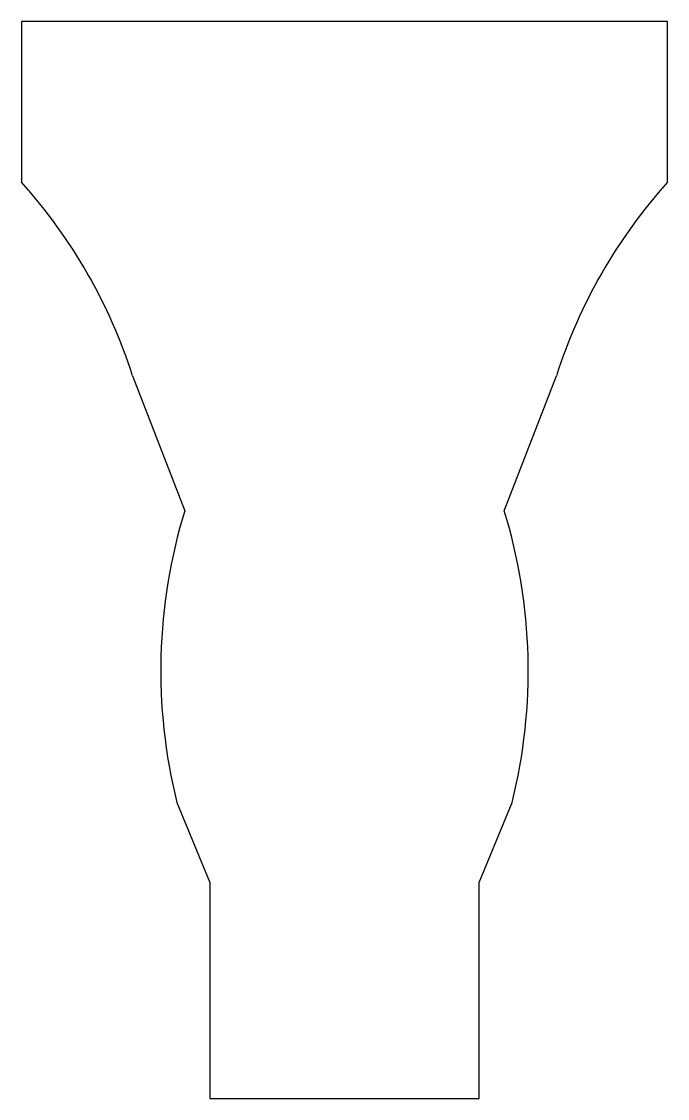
# Model space of a CAD drawing. Header units: inches. Extents: x 0 to 6, y 0 to 10.
import ezdxf

# ---------------------------------------------------------------- set-up
doc = ezdxf.new("R2010")
doc.units = ezdxf.units.IN
doc.header["$MEASUREMENT"] = 0
doc.layers.add('OUTSIDE_CUT', color=7, linetype='Continuous')

msp = doc.modelspace()

# ---------------------------------------------------------------- linework, layer by layer
at = {"layer": 'OUTSIDE_CUT'}
for p, q in [((0, 10), (0, 8.508134)), ((6, 10), (0, 10)), ((6, 8.508134), (6, 10)), ((1.031384, 6.7095), (1.516018, 5.457636)), ((4.483982, 5.457636), (4.968616, 6.7095)), ((1.443654, 2.748282), (1.75, 2.006214)), ((4.25, 2.006214), (4.556346, 2.748282)), ((1.75, 2.006214), (1.75, 0)), ((4.25, 0), (4.25, 2.006214)), ((1.75, 0), (4.25, 0))]:
    msp.add_line(p, q, dxfattribs=at)
for centre, radius, start, end in [((-3.697507, 5.192858), 4.966146, 17.782003, 41.880184), ((9.697507, 5.192858), 4.966146, 138.119816, 162.217997), ((6.347119, 3.972959), 5.054088, 162.916937, 194.023162), ((-0.347119, 3.972959), 5.054088, 345.976838, 17.083063)]:
    msp.add_arc(centre, radius, start, end, dxfattribs=at)

doc.saveas('drawing.dxf')
